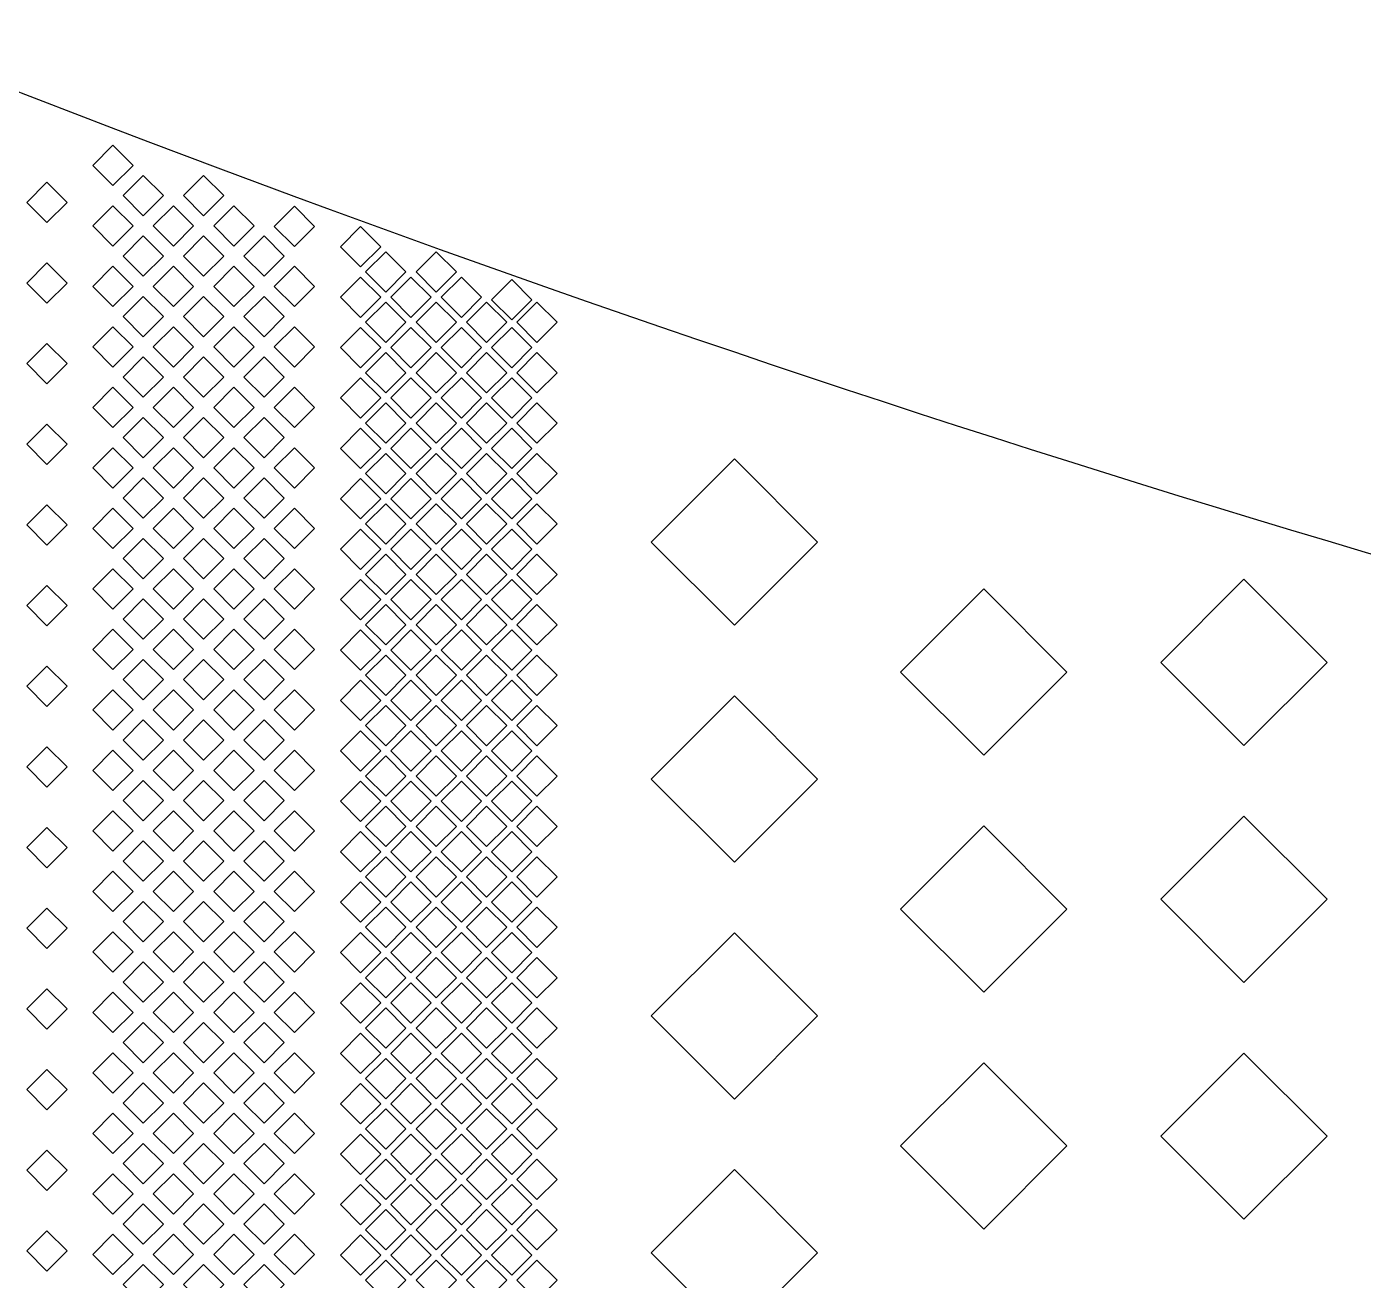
# Model space of a CAD drawing. Extents: x -351702 to -45035, y -35391 to 217623.
# Drawn here: x -253643 to -251768, y 44048 to 45807 of the extents above; entities that cross this region are included whole.
import ezdxf

# ---------------------------------------------------------------- set-up
doc = ezdxf.new("R2010")
doc.units = 13
doc.layers.add('Control', color=80, linetype='Continuous')

msp = doc.modelspace()

# ---------------------------------------------------------------- linework, layer by layer
at = {"layer": 'Control'}
msp.add_lwpolyline([(-253728.556, 45744.028, 0.07253136), (-246943.729, 44162.472), (-246943.729, 44007.379, 0.06766406), (-253728.329, 42437.686)], format="xyb", dxfattribs=at)
for points in [[(-253522.056, 45583.722), (-253493.771, 45612.006), (-253522.056, 45640.29), (-253550.34, 45612.006)], [(-253479.702, 45541.467), (-253451.417, 45569.751), (-253479.702, 45598.036), (-253507.986, 45569.751)], [(-253394.848, 45541.467), (-253366.564, 45569.751), (-253394.848, 45598.036), (-253423.133, 45569.751)], [(-253614.708, 45531.96), (-253586.424, 45560.245), (-253614.708, 45588.529), (-253642.993, 45560.245)], [(-253522.056, 45498.868), (-253493.771, 45527.153), (-253522.056, 45555.437), (-253550.34, 45527.153)], [(-253437.202, 45498.868), (-253408.918, 45527.153), (-253437.202, 45555.437), (-253465.487, 45527.153)], [(-253352.349, 45498.868), (-253324.065, 45527.153), (-253352.349, 45555.437), (-253380.633, 45527.153)], [(-253267.496, 45498.171), (-253239.211, 45526.455), (-253267.496, 45554.74), (-253295.78, 45526.455)], [(-253174.7, 45469.664), (-253146.415, 45497.948), (-253174.7, 45526.232), (-253202.984, 45497.948)], [(-253479.702, 45456.614), (-253451.417, 45484.898), (-253479.702, 45513.182), (-253507.986, 45484.898)], [(-253394.848, 45456.614), (-253366.564, 45484.898), (-253394.848, 45513.182), (-253423.133, 45484.898)], [(-253309.995, 45456.614), (-253281.711, 45484.898), (-253309.995, 45513.182), (-253338.279, 45484.898)], [(-253139.261, 45434.417), (-253110.977, 45462.701), (-253139.261, 45490.985), (-253167.545, 45462.701)], [(-253068.551, 45434.417), (-253040.267, 45462.701), (-253068.551, 45490.985), (-253096.835, 45462.701)], [(-253614.708, 45418.823), (-253586.424, 45447.108), (-253614.708, 45475.392), (-253642.993, 45447.108)], [(-253522.056, 45414.015), (-253493.771, 45442.299), (-253522.056, 45470.584), (-253550.34, 45442.299)], [(-253437.202, 45414.015), (-253408.918, 45442.299), (-253437.202, 45470.584), (-253465.487, 45442.299)], [(-253352.349, 45414.015), (-253324.065, 45442.299), (-253352.349, 45470.584), (-253380.633, 45442.299)], [(-253267.496, 45414.015), (-253239.211, 45442.299), (-253267.496, 45470.584), (-253295.78, 45442.299)], [(-253174.7, 45398.954), (-253146.415, 45427.238), (-253174.7, 45455.522), (-253202.984, 45427.238)], [(-253103.99, 45398.954), (-253075.705, 45427.238), (-253103.99, 45455.522), (-253132.274, 45427.238)], [(-253033.28, 45398.954), (-253004.995, 45427.238), (-253033.28, 45455.522), (-253061.564, 45427.238)], [(-252962.57, 45395.433), (-252934.285, 45423.718), (-252962.57, 45452.002), (-252990.854, 45423.718)], [(-253479.702, 45371.761), (-253451.417, 45400.045), (-253479.702, 45428.329), (-253507.986, 45400.045)], [(-253394.848, 45371.761), (-253366.564, 45400.045), (-253394.848, 45428.329), (-253423.133, 45400.045)], [(-253309.995, 45371.761), (-253281.711, 45400.045), (-253309.995, 45428.329), (-253338.279, 45400.045)], [(-253139.261, 45363.707), (-253110.977, 45391.991), (-253139.261, 45420.275), (-253167.545, 45391.991)], [(-253068.551, 45363.707), (-253040.267, 45391.991), (-253068.551, 45420.275), (-253096.835, 45391.991)], [(-252997.841, 45363.707), (-252969.557, 45391.991), (-252997.841, 45420.275), (-253026.125, 45391.991)], [(-252927.131, 45363.707), (-252898.847, 45391.991), (-252927.131, 45420.275), (-252955.415, 45391.991)], [(-253522.056, 45329.162), (-253493.771, 45357.446), (-253522.056, 45385.73), (-253550.34, 45357.446)], [(-253437.202, 45329.162), (-253408.918, 45357.446), (-253437.202, 45385.73), (-253465.487, 45357.446)], [(-253352.349, 45329.162), (-253324.065, 45357.446), (-253352.349, 45385.73), (-253380.633, 45357.446)], [(-253267.496, 45329.162), (-253239.211, 45357.446), (-253267.496, 45385.73), (-253295.78, 45357.446)], [(-253174.7, 45328.244), (-253146.415, 45356.528), (-253174.7, 45384.812), (-253202.984, 45356.528)], [(-253103.99, 45328.244), (-253075.705, 45356.528), (-253103.99, 45384.812), (-253132.274, 45356.528)], [(-253033.28, 45328.244), (-253004.995, 45356.528), (-253033.28, 45384.812), (-253061.564, 45356.528)], [(-252962.57, 45328.244), (-252934.285, 45356.528), (-252962.57, 45384.812), (-252990.854, 45356.528)], [(-253614.708, 45305.686), (-253586.424, 45333.97), (-253614.708, 45362.255), (-253642.993, 45333.97)], [(-253139.261, 45292.997), (-253110.977, 45321.281), (-253139.261, 45349.565), (-253167.545, 45321.281)], [(-253068.551, 45292.997), (-253040.267, 45321.281), (-253068.551, 45349.565), (-253096.835, 45321.281)], [(-252997.841, 45292.997), (-252969.557, 45321.281), (-252997.841, 45349.565), (-253026.125, 45321.281)], [(-252927.131, 45292.997), (-252898.847, 45321.281), (-252927.131, 45349.565), (-252955.415, 45321.281)], [(-253479.702, 45286.907), (-253451.417, 45315.191), (-253479.702, 45343.476), (-253507.986, 45315.191)], [(-253394.848, 45286.907), (-253366.564, 45315.191), (-253394.848, 45343.476), (-253423.133, 45315.191)], [(-253309.995, 45286.907), (-253281.711, 45315.191), (-253309.995, 45343.476), (-253338.279, 45315.191)], [(-253174.7, 45257.534), (-253146.415, 45285.818), (-253174.7, 45314.102), (-253202.984, 45285.818)], [(-253103.99, 45257.534), (-253075.705, 45285.818), (-253103.99, 45314.102), (-253132.274, 45285.818)], [(-253033.28, 45257.534), (-253004.995, 45285.818), (-253033.28, 45314.102), (-253061.564, 45285.818)], [(-252962.57, 45257.534), (-252934.285, 45285.818), (-252962.57, 45314.102), (-252990.854, 45285.818)], [(-253522.056, 45244.308), (-253493.771, 45272.593), (-253522.056, 45300.877), (-253550.34, 45272.593)], [(-253437.202, 45244.308), (-253408.918, 45272.593), (-253437.202, 45300.877), (-253465.487, 45272.593)], [(-253352.349, 45244.308), (-253324.065, 45272.593), (-253352.349, 45300.877), (-253380.633, 45272.593)], [(-253267.496, 45244.308), (-253239.211, 45272.593), (-253267.496, 45300.877), (-253295.78, 45272.593)], [(-253139.261, 45222.287), (-253110.977, 45250.571), (-253139.261, 45278.855), (-253167.545, 45250.571)], [(-253068.551, 45222.287), (-253040.267, 45250.571), (-253068.551, 45278.855), (-253096.835, 45250.571)], [(-252997.841, 45222.287), (-252969.557, 45250.571), (-252997.841, 45278.855), (-253026.125, 45250.571)], [(-252927.131, 45222.287), (-252898.847, 45250.571), (-252927.131, 45278.855), (-252955.415, 45250.571)], [(-253479.702, 45202.054), (-253451.417, 45230.338), (-253479.702, 45258.622), (-253507.986, 45230.338)], [(-253394.848, 45202.054), (-253366.564, 45230.338), (-253394.848, 45258.622), (-253423.133, 45230.338)], [(-253309.995, 45202.054), (-253281.711, 45230.338), (-253309.995, 45258.622), (-253338.279, 45230.338)], [(-253614.708, 45192.549), (-253586.424, 45220.833), (-253614.708, 45249.118), (-253642.993, 45220.833)], [(-253174.7, 45186.824), (-253146.415, 45215.108), (-253174.7, 45243.392), (-253202.984, 45215.108)], [(-253103.99, 45186.824), (-253075.705, 45215.108), (-253103.99, 45243.392), (-253132.274, 45215.108)], [(-253033.28, 45186.824), (-253004.995, 45215.108), (-253033.28, 45243.392), (-253061.564, 45215.108)], [(-252962.57, 45186.824), (-252934.285, 45215.108), (-252962.57, 45243.392), (-252990.854, 45215.108)], [(-253522.056, 45159.455), (-253493.771, 45187.739), (-253522.056, 45216.024), (-253550.34, 45187.739)], [(-253437.202, 45159.455), (-253408.918, 45187.739), (-253437.202, 45216.024), (-253465.487, 45187.739)], [(-253352.349, 45159.455), (-253324.065, 45187.739), (-253352.349, 45216.024), (-253380.633, 45187.739)], [(-253267.496, 45159.455), (-253239.211, 45187.739), (-253267.496, 45216.024), (-253295.78, 45187.739)], [(-253139.261, 45151.577), (-253110.977, 45179.861), (-253139.261, 45208.145), (-253167.545, 45179.861)], [(-253068.551, 45151.577), (-253040.267, 45179.861), (-253068.551, 45208.145), (-253096.835, 45179.861)], [(-252997.841, 45151.577), (-252969.557, 45179.861), (-252997.841, 45208.145), (-253026.125, 45179.861)], [(-252927.131, 45151.577), (-252898.847, 45179.861), (-252927.131, 45208.145), (-252955.415, 45179.861)], [(-252650.189, 45200.26), (-252766.832, 45083.617), (-252650.189, 44966.973), (-252533.545, 45083.617)], [(-253479.702, 45117.201), (-253451.417, 45145.485), (-253479.702, 45173.769), (-253507.986, 45145.485)], [(-253394.848, 45117.201), (-253366.564, 45145.485), (-253394.848, 45173.769), (-253423.133, 45145.485)], [(-253309.995, 45117.201), (-253281.711, 45145.485), (-253309.995, 45173.769), (-253338.279, 45145.485)], [(-253174.7, 45116.114), (-253146.415, 45144.398), (-253174.7, 45172.682), (-253202.984, 45144.398)], [(-253103.99, 45116.114), (-253075.705, 45144.398), (-253103.99, 45172.682), (-253132.274, 45144.398)], [(-253033.28, 45116.114), (-253004.995, 45144.398), (-253033.28, 45172.682), (-253061.564, 45144.398)], [(-252962.57, 45116.114), (-252934.285, 45144.398), (-252962.57, 45172.682), (-252990.854, 45144.398)], [(-253614.708, 45079.412), (-253586.424, 45107.696), (-253614.708, 45135.981), (-253642.993, 45107.696)], [(-253522.056, 45074.602), (-253493.771, 45102.886), (-253522.056, 45131.17), (-253550.34, 45102.886)], [(-253437.202, 45074.602), (-253408.918, 45102.886), (-253437.202, 45131.17), (-253465.487, 45102.886)], [(-253352.349, 45074.602), (-253324.065, 45102.886), (-253352.349, 45131.17), (-253380.633, 45102.886)], [(-253267.496, 45074.602), (-253239.211, 45102.886), (-253267.496, 45131.17), (-253295.78, 45102.886)], [(-253139.261, 45080.867), (-253110.977, 45109.151), (-253139.261, 45137.435), (-253167.545, 45109.151)], [(-253068.551, 45080.867), (-253040.267, 45109.151), (-253068.551, 45137.435), (-253096.835, 45109.151)], [(-252997.841, 45080.867), (-252969.557, 45109.151), (-252997.841, 45137.435), (-253026.125, 45109.151)], [(-252927.131, 45080.867), (-252898.847, 45109.151), (-252927.131, 45137.435), (-252955.415, 45109.151)], [(-253174.7, 45045.404), (-253146.415, 45073.688), (-253174.7, 45101.972), (-253202.984, 45073.688)], [(-253103.99, 45045.404), (-253075.705, 45073.688), (-253103.99, 45101.972), (-253132.274, 45073.688)], [(-253033.28, 45045.404), (-253004.995, 45073.688), (-253033.28, 45101.972), (-253061.564, 45073.688)], [(-252962.57, 45045.404), (-252934.285, 45073.688), (-252962.57, 45101.972), (-252990.854, 45073.688)], [(-253479.702, 45032.347), (-253451.417, 45060.631), (-253479.702, 45088.916), (-253507.986, 45060.631)], [(-253394.848, 45032.347), (-253366.564, 45060.631), (-253394.848, 45088.916), (-253423.133, 45060.631)], [(-253309.995, 45032.347), (-253281.711, 45060.631), (-253309.995, 45088.916), (-253338.279, 45060.631)], [(-253139.261, 45010.157), (-253110.977, 45038.441), (-253139.261, 45066.725), (-253167.545, 45038.441)], [(-253068.551, 45010.157), (-253040.267, 45038.441), (-253068.551, 45066.725), (-253096.835, 45038.441)], [(-252997.841, 45010.157), (-252969.557, 45038.441), (-252997.841, 45066.725), (-253026.125, 45038.441)], [(-252927.131, 45010.157), (-252898.847, 45038.441), (-252927.131, 45066.725), (-252955.415, 45038.441)], [(-253522.056, 44989.748), (-253493.771, 45018.033), (-253522.056, 45046.317), (-253550.34, 45018.033)], [(-253437.202, 44989.748), (-253408.918, 45018.033), (-253437.202, 45046.317), (-253465.487, 45018.033)], [(-253352.349, 44989.748), (-253324.065, 45018.033), (-253352.349, 45046.317), (-253380.633, 45018.033)], [(-253267.496, 44989.748), (-253239.211, 45018.033), (-253267.496, 45046.317), (-253295.78, 45018.033)], [(-253174.7, 44974.694), (-253146.415, 45002.978), (-253174.7, 45031.262), (-253202.984, 45002.978)], [(-253103.99, 44974.694), (-253075.705, 45002.978), (-253103.99, 45031.262), (-253132.274, 45002.978)], [(-253033.28, 44974.694), (-253004.995, 45002.978), (-253033.28, 45031.262), (-253061.564, 45002.978)], [(-252962.57, 44974.694), (-252934.285, 45002.978), (-252962.57, 45031.262), (-252990.854, 45002.978)], [(-251935.141, 45031.574), (-252051.784, 44914.93), (-251935.141, 44798.287), (-251818.497, 44914.93)], [(-253614.708, 44966.275), (-253586.424, 44994.559), (-253614.708, 45022.843), (-253642.993, 44994.559)], [(-252300.258, 45017.939), (-252416.902, 44901.296), (-252300.258, 44784.652), (-252183.615, 44901.296)], [(-253479.702, 44947.494), (-253451.417, 44975.778), (-253479.702, 45004.062), (-253507.986, 44975.778)], [(-253394.848, 44947.494), (-253366.564, 44975.778), (-253394.848, 45004.062), (-253423.133, 44975.778)], [(-253309.995, 44947.494), (-253281.711, 44975.778), (-253309.995, 45004.062), (-253338.279, 44975.778)], [(-253139.261, 44939.447), (-253110.977, 44967.731), (-253139.261, 44996.015), (-253167.545, 44967.731)], [(-253068.551, 44939.447), (-253040.267, 44967.731), (-253068.551, 44996.015), (-253096.835, 44967.731)], [(-252997.841, 44939.447), (-252969.557, 44967.731), (-252997.841, 44996.015), (-253026.125, 44967.731)], [(-252927.131, 44939.447), (-252898.847, 44967.731), (-252927.131, 44996.015), (-252955.415, 44967.731)], [(-253522.056, 44904.895), (-253493.771, 44933.179), (-253522.056, 44961.464), (-253550.34, 44933.179)], [(-253437.202, 44904.895), (-253408.918, 44933.179), (-253437.202, 44961.464), (-253465.487, 44933.179)], [(-253352.349, 44904.895), (-253324.065, 44933.179), (-253352.349, 44961.464), (-253380.633, 44933.179)], [(-253267.496, 44904.895), (-253239.211, 44933.179), (-253267.496, 44961.464), (-253295.78, 44933.179)], [(-253174.7, 44903.984), (-253146.415, 44932.268), (-253174.7, 44960.552), (-253202.984, 44932.268)], [(-253103.99, 44903.984), (-253075.705, 44932.268), (-253103.99, 44960.552), (-253132.274, 44932.268)], [(-253033.28, 44903.984), (-253004.995, 44932.268), (-253033.28, 44960.552), (-253061.564, 44932.268)], [(-252962.57, 44903.984), (-252934.285, 44932.268), (-252962.57, 44960.552), (-252990.854, 44932.268)], [(-253479.702, 44862.641), (-253451.417, 44890.925), (-253479.702, 44919.209), (-253507.986, 44890.925)], [(-253394.848, 44862.641), (-253366.564, 44890.925), (-253394.848, 44919.209), (-253423.133, 44890.925)], [(-253309.995, 44862.641), (-253281.711, 44890.925), (-253309.995, 44919.209), (-253338.279, 44890.925)], [(-253139.261, 44868.737), (-253110.977, 44897.021), (-253139.261, 44925.305), (-253167.545, 44897.021)], [(-253068.551, 44868.737), (-253040.267, 44897.021), (-253068.551, 44925.305), (-253096.835, 44897.021)], [(-252997.841, 44868.737), (-252969.557, 44897.021), (-252997.841, 44925.305), (-253026.125, 44897.021)], [(-252927.131, 44868.737), (-252898.847, 44897.021), (-252927.131, 44925.305), (-252955.415, 44897.021)], [(-253614.708, 44853.138), (-253586.424, 44881.422), (-253614.708, 44909.706), (-253642.993, 44881.422)], [(-253522.056, 44820.042), (-253493.771, 44848.326), (-253522.056, 44876.61), (-253550.34, 44848.326)], [(-253437.202, 44820.042), (-253408.918, 44848.326), (-253437.202, 44876.61), (-253465.487, 44848.326)], [(-253352.349, 44820.042), (-253324.065, 44848.326), (-253352.349, 44876.61), (-253380.633, 44848.326)], [(-253267.496, 44820.042), (-253239.211, 44848.326), (-253267.496, 44876.61), (-253295.78, 44848.326)], [(-253174.7, 44833.274), (-253146.415, 44861.558), (-253174.7, 44889.842), (-253202.984, 44861.558)], [(-253103.99, 44833.274), (-253075.705, 44861.558), (-253103.99, 44889.842), (-253132.274, 44861.558)], [(-253033.28, 44833.274), (-253004.995, 44861.558), (-253033.28, 44889.842), (-253061.564, 44861.558)], [(-252962.57, 44833.274), (-252934.285, 44861.558), (-252962.57, 44889.842), (-252990.854, 44861.558)], [(-252650.189, 44868.041), (-252766.832, 44751.398), (-252650.189, 44634.754), (-252533.545, 44751.398)], [(-253139.261, 44798.027), (-253110.977, 44826.311), (-253139.261, 44854.595), (-253167.545, 44826.311)], [(-253068.551, 44798.027), (-253040.267, 44826.311), (-253068.551, 44854.595), (-253096.835, 44826.311)], [(-252997.841, 44798.027), (-252969.557, 44826.311), (-252997.841, 44854.595), (-253026.125, 44826.311)], [(-252927.131, 44798.027), (-252898.847, 44826.311), (-252927.131, 44854.595), (-252955.415, 44826.311)], [(-253479.702, 44777.787), (-253451.417, 44806.071), (-253479.702, 44834.356), (-253507.986, 44806.071)], [(-253394.848, 44777.787), (-253366.564, 44806.071), (-253394.848, 44834.356), (-253423.133, 44806.071)], [(-253309.995, 44777.787), (-253281.711, 44806.071), (-253309.995, 44834.356), (-253338.279, 44806.071)], [(-253174.7, 44762.564), (-253146.415, 44790.848), (-253174.7, 44819.132), (-253202.984, 44790.848)], [(-253103.99, 44762.564), (-253075.705, 44790.848), (-253103.99, 44819.132), (-253132.274, 44790.848)], [(-253033.28, 44762.564), (-253004.995, 44790.848), (-253033.28, 44819.132), (-253061.564, 44790.848)], [(-252962.57, 44762.564), (-252934.285, 44790.848), (-252962.57, 44819.132), (-252990.854, 44790.848)], [(-253614.708, 44740.001), (-253586.424, 44768.285), (-253614.708, 44796.569), (-253642.993, 44768.285)], [(-253522.056, 44735.188), (-253493.771, 44763.473), (-253522.056, 44791.757), (-253550.34, 44763.473)], [(-253437.202, 44735.188), (-253408.918, 44763.473), (-253437.202, 44791.757), (-253465.487, 44763.473)], [(-253352.349, 44735.188), (-253324.065, 44763.473), (-253352.349, 44791.757), (-253380.633, 44763.473)], [(-253267.496, 44735.188), (-253239.211, 44763.473), (-253267.496, 44791.757), (-253295.78, 44763.473)], [(-253139.261, 44727.317), (-253110.977, 44755.601), (-253139.261, 44783.885), (-253167.545, 44755.601)], [(-253068.551, 44727.317), (-253040.267, 44755.601), (-253068.551, 44783.885), (-253096.835, 44755.601)], [(-252997.841, 44727.317), (-252969.557, 44755.601), (-252997.841, 44783.885), (-253026.125, 44755.601)], [(-252927.131, 44727.317), (-252898.847, 44755.601), (-252927.131, 44783.885), (-252955.415, 44755.601)], [(-253479.702, 44692.934), (-253451.417, 44721.218), (-253479.702, 44749.502), (-253507.986, 44721.218)], [(-253394.848, 44692.934), (-253366.564, 44721.218), (-253394.848, 44749.502), (-253423.133, 44721.218)], [(-253309.995, 44692.934), (-253281.711, 44721.218), (-253309.995, 44749.502), (-253338.279, 44721.218)], [(-253174.7, 44691.854), (-253146.415, 44720.138), (-253174.7, 44748.422), (-253202.984, 44720.138)], [(-253103.99, 44691.854), (-253075.705, 44720.138), (-253103.99, 44748.422), (-253132.274, 44720.138)], [(-253033.28, 44691.854), (-253004.995, 44720.138), (-253033.28, 44748.422), (-253061.564, 44720.138)], [(-252962.57, 44691.854), (-252934.285, 44720.138), (-252962.57, 44748.422), (-252990.854, 44720.138)], [(-253139.261, 44656.607), (-253110.977, 44684.891), (-253139.261, 44713.175), (-253167.545, 44684.891)], [(-253068.551, 44656.607), (-253040.267, 44684.891), (-253068.551, 44713.175), (-253096.835, 44684.891)], [(-252997.841, 44656.607), (-252969.557, 44684.891), (-252997.841, 44713.175), (-253026.125, 44684.891)], [(-252927.131, 44656.607), (-252898.847, 44684.891), (-252927.131, 44713.175), (-252955.415, 44684.891)], [(-253522.056, 44650.335), (-253493.771, 44678.619), (-253522.056, 44706.904), (-253550.34, 44678.619)], [(-253437.202, 44650.335), (-253408.918, 44678.619), (-253437.202, 44706.904), (-253465.487, 44678.619)], [(-253352.349, 44650.335), (-253324.065, 44678.619), (-253352.349, 44706.904), (-253380.633, 44678.619)], [(-253267.496, 44650.335), (-253239.211, 44678.619), (-253267.496, 44706.904), (-253295.78, 44678.619)], [(-251935.141, 44699.355), (-252051.784, 44582.711), (-251935.141, 44466.068), (-251818.497, 44582.711)], [(-253614.708, 44626.864), (-253586.424, 44655.148), (-253614.708, 44683.432), (-253642.993, 44655.148)], [(-253174.7, 44621.144), (-253146.415, 44649.428), (-253174.7, 44677.712), (-253202.984, 44649.428)], [(-253103.99, 44621.144), (-253075.705, 44649.428), (-253103.99, 44677.712), (-253132.274, 44649.428)], [(-253033.28, 44621.144), (-253004.995, 44649.428), (-253033.28, 44677.712), (-253061.564, 44649.428)], [(-252962.57, 44621.144), (-252934.285, 44649.428), (-252962.57, 44677.712), (-252990.854, 44649.428)], [(-252300.258, 44685.72), (-252416.902, 44569.077), (-252300.258, 44452.433), (-252183.615, 44569.077)], [(-253479.702, 44608.081), (-253451.417, 44636.365), (-253479.702, 44664.649), (-253507.986, 44636.365)], [(-253394.848, 44608.081), (-253366.564, 44636.365), (-253394.848, 44664.649), (-253423.133, 44636.365)], [(-253309.995, 44608.081), (-253281.711, 44636.365), (-253309.995, 44664.649), (-253338.279, 44636.365)], [(-253139.261, 44585.897), (-253110.977, 44614.181), (-253139.261, 44642.465), (-253167.545, 44614.181)], [(-253068.551, 44585.897), (-253040.267, 44614.181), (-253068.551, 44642.465), (-253096.835, 44614.181)], [(-252997.841, 44585.897), (-252969.557, 44614.181), (-252997.841, 44642.465), (-253026.125, 44614.181)], [(-252927.131, 44585.897), (-252898.847, 44614.181), (-252927.131, 44642.465), (-252955.415, 44614.181)], [(-253522.056, 44565.482), (-253493.771, 44593.766), (-253522.056, 44622.05), (-253550.34, 44593.766)], [(-253437.202, 44565.482), (-253408.918, 44593.766), (-253437.202, 44622.05), (-253465.487, 44593.766)], [(-253352.349, 44565.482), (-253324.065, 44593.766), (-253352.349, 44622.05), (-253380.633, 44593.766)], [(-253267.496, 44565.482), (-253239.211, 44593.766), (-253267.496, 44622.05), (-253295.78, 44593.766)], [(-253174.7, 44550.434), (-253146.415, 44578.718), (-253174.7, 44607.002), (-253202.984, 44578.718)], [(-253103.99, 44550.434), (-253075.705, 44578.718), (-253103.99, 44607.002), (-253132.274, 44578.718)], [(-253033.28, 44550.434), (-253004.995, 44578.718), (-253033.28, 44607.002), (-253061.564, 44578.718)], [(-252962.57, 44550.434), (-252934.285, 44578.718), (-252962.57, 44607.002), (-252990.854, 44578.718)], [(-253479.702, 44523.227), (-253451.417, 44551.511), (-253479.702, 44579.796), (-253507.986, 44551.511)], [(-253394.848, 44523.227), (-253366.564, 44551.511), (-253394.848, 44579.796), (-253423.133, 44551.511)], [(-253309.995, 44523.227), (-253281.711, 44551.511), (-253309.995, 44579.796), (-253338.279, 44551.511)], [(-253614.708, 44513.727), (-253586.424, 44542.011), (-253614.708, 44570.295), (-253642.993, 44542.011)], [(-253139.261, 44515.187), (-253110.977, 44543.471), (-253139.261, 44571.755), (-253167.545, 44543.471)], [(-253068.551, 44515.187), (-253040.267, 44543.471), (-253068.551, 44571.755), (-253096.835, 44543.471)], [(-252997.841, 44515.187), (-252969.557, 44543.471), (-252997.841, 44571.755), (-253026.125, 44543.471)], [(-252927.131, 44515.187), (-252898.847, 44543.471), (-252927.131, 44571.755), (-252955.415, 44543.471)], [(-253522.056, 44480.628), (-253493.771, 44508.913), (-253522.056, 44537.197), (-253550.34, 44508.913)], [(-253437.202, 44480.628), (-253408.918, 44508.913), (-253437.202, 44537.197), (-253465.487, 44508.913)], [(-253352.349, 44480.628), (-253324.065, 44508.913), (-253352.349, 44537.197), (-253380.633, 44508.913)], [(-253267.496, 44480.628), (-253239.211, 44508.913), (-253267.496, 44537.197), (-253295.78, 44508.913)], [(-253174.7, 44479.724), (-253146.415, 44508.008), (-253174.7, 44536.292), (-253202.984, 44508.008)], [(-253103.99, 44479.724), (-253075.705, 44508.008), (-253103.99, 44536.292), (-253132.274, 44508.008)], [(-253033.28, 44479.724), (-253004.995, 44508.008), (-253033.28, 44536.292), (-253061.564, 44508.008)], [(-252962.57, 44479.724), (-252934.285, 44508.008), (-252962.57, 44536.292), (-252990.854, 44508.008)], [(-252650.189, 44535.822), (-252766.832, 44419.179), (-252650.189, 44302.536), (-252533.545, 44419.179)], [(-253479.702, 44438.374), (-253451.417, 44466.658), (-253479.702, 44494.942), (-253507.986, 44466.658)], [(-253394.848, 44438.374), (-253366.564, 44466.658), (-253394.848, 44494.942), (-253423.133, 44466.658)], [(-253309.995, 44438.374), (-253281.711, 44466.658), (-253309.995, 44494.942), (-253338.279, 44466.658)], [(-253139.261, 44444.477), (-253110.977, 44472.761), (-253139.261, 44501.045), (-253167.545, 44472.761)], [(-253068.551, 44444.477), (-253040.267, 44472.761), (-253068.551, 44501.045), (-253096.835, 44472.761)], [(-252997.841, 44444.477), (-252969.557, 44472.761), (-252997.841, 44501.045), (-253026.125, 44472.761)], [(-252927.131, 44444.477), (-252898.847, 44472.761), (-252927.131, 44501.045), (-252955.415, 44472.761)], [(-253174.7, 44409.014), (-253146.415, 44437.298), (-253174.7, 44465.582), (-253202.984, 44437.298)], [(-253103.99, 44409.014), (-253075.705, 44437.298), (-253103.99, 44465.582), (-253132.274, 44437.298)], [(-253033.28, 44409.014), (-253004.995, 44437.298), (-253033.28, 44465.582), (-253061.564, 44437.298)], [(-252962.57, 44409.014), (-252934.285, 44437.298), (-252962.57, 44465.582), (-252990.854, 44437.298)], [(-253614.708, 44400.59), (-253586.424, 44428.874), (-253614.708, 44457.158), (-253642.993, 44428.874)], [(-253522.056, 44395.775), (-253493.771, 44424.059), (-253522.056, 44452.344), (-253550.34, 44424.059)], [(-253437.202, 44395.775), (-253408.918, 44424.059), (-253437.202, 44452.344), (-253465.487, 44424.059)], [(-253352.349, 44395.775), (-253324.065, 44424.059), (-253352.349, 44452.344), (-253380.633, 44424.059)], [(-253267.496, 44395.775), (-253239.211, 44424.059), (-253267.496, 44452.344), (-253295.78, 44424.059)], [(-253139.261, 44373.767), (-253110.977, 44402.051), (-253139.261, 44430.335), (-253167.545, 44402.051)], [(-253068.551, 44373.767), (-253040.267, 44402.051), (-253068.551, 44430.335), (-253096.835, 44402.051)], [(-252997.841, 44373.767), (-252969.557, 44402.051), (-252997.841, 44430.335), (-253026.125, 44402.051)], [(-252927.131, 44373.767), (-252898.847, 44402.051), (-252927.131, 44430.335), (-252955.415, 44402.051)], [(-253479.702, 44353.521), (-253451.417, 44381.805), (-253479.702, 44410.089), (-253507.986, 44381.805)], [(-253394.848, 44353.521), (-253366.564, 44381.805), (-253394.848, 44410.089), (-253423.133, 44381.805)], [(-253309.995, 44353.521), (-253281.711, 44381.805), (-253309.995, 44410.089), (-253338.279, 44381.805)], [(-253174.7, 44338.304), (-253146.415, 44366.588), (-253174.7, 44394.872), (-253202.984, 44366.588)], [(-253103.99, 44338.304), (-253075.705, 44366.588), (-253103.99, 44394.872), (-253132.274, 44366.588)], [(-253033.28, 44338.304), (-253004.995, 44366.588), (-253033.28, 44394.872), (-253061.564, 44366.588)], [(-252962.57, 44338.304), (-252934.285, 44366.588), (-252962.57, 44394.872), (-252990.854, 44366.588)], [(-253522.056, 44310.922), (-253493.771, 44339.206), (-253522.056, 44367.49), (-253550.34, 44339.206)], [(-253437.202, 44310.922), (-253408.918, 44339.206), (-253437.202, 44367.49), (-253465.487, 44339.206)], [(-253352.349, 44310.922), (-253324.065, 44339.206), (-253352.349, 44367.49), (-253380.633, 44339.206)], [(-253267.496, 44310.922), (-253239.211, 44339.206), (-253267.496, 44367.49), (-253295.78, 44339.206)], [(-253139.261, 44303.057), (-253110.977, 44331.341), (-253139.261, 44359.625), (-253167.545, 44331.341)], [(-253068.551, 44303.057), (-253040.267, 44331.341), (-253068.551, 44359.625), (-253096.835, 44331.341)], [(-252997.841, 44303.057), (-252969.557, 44331.341), (-252997.841, 44359.625), (-253026.125, 44331.341)], [(-252927.131, 44303.057), (-252898.847, 44331.341), (-252927.131, 44359.625), (-252955.415, 44331.341)], [(-252300.258, 44353.501), (-252416.902, 44236.858), (-252300.258, 44120.214), (-252183.615, 44236.858)], [(-251935.141, 44367.136), (-252051.784, 44250.492), (-251935.141, 44133.849), (-251818.497, 44250.492)], [(-253614.708, 44287.452), (-253586.424, 44315.737), (-253614.708, 44344.021), (-253642.993, 44315.737)], [(-253479.702, 44268.667), (-253451.417, 44296.951), (-253479.702, 44325.236), (-253507.986, 44296.951)], [(-253394.848, 44268.667), (-253366.564, 44296.951), (-253394.848, 44325.236), (-253423.133, 44296.951)], [(-253309.995, 44268.667), (-253281.711, 44296.951), (-253309.995, 44325.236), (-253338.279, 44296.951)], [(-253174.7, 44267.594), (-253146.415, 44295.878), (-253174.7, 44324.162), (-253202.984, 44295.878)], [(-253103.99, 44267.594), (-253075.705, 44295.878), (-253103.99, 44324.162), (-253132.274, 44295.878)], [(-253033.28, 44267.594), (-253004.995, 44295.878), (-253033.28, 44324.162), (-253061.564, 44295.878)], [(-252962.57, 44267.594), (-252934.285, 44295.878), (-252962.57, 44324.162), (-252990.854, 44295.878)], [(-253522.056, 44226.068), (-253493.771, 44254.353), (-253522.056, 44282.637), (-253550.34, 44254.353)], [(-253437.202, 44226.068), (-253408.918, 44254.353), (-253437.202, 44282.637), (-253465.487, 44254.353)], [(-253352.349, 44226.068), (-253324.065, 44254.353), (-253352.349, 44282.637), (-253380.633, 44254.353)], [(-253267.496, 44226.068), (-253239.211, 44254.353), (-253267.496, 44282.637), (-253295.78, 44254.353)], [(-253139.261, 44232.347), (-253110.977, 44260.631), (-253139.261, 44288.915), (-253167.545, 44260.631)], [(-253068.551, 44232.347), (-253040.267, 44260.631), (-253068.551, 44288.915), (-253096.835, 44260.631)], [(-252997.841, 44232.347), (-252969.557, 44260.631), (-252997.841, 44288.915), (-253026.125, 44260.631)], [(-252927.131, 44232.347), (-252898.847, 44260.631), (-252927.131, 44288.915), (-252955.415, 44260.631)], [(-253479.702, 44183.814), (-253451.417, 44212.098), (-253479.702, 44240.382), (-253507.986, 44212.098)], [(-253394.848, 44183.814), (-253366.564, 44212.098), (-253394.848, 44240.382), (-253423.133, 44212.098)], [(-253309.995, 44183.814), (-253281.711, 44212.098), (-253309.995, 44240.382), (-253338.279, 44212.098)], [(-253174.7, 44196.884), (-253146.415, 44225.168), (-253174.7, 44253.452), (-253202.984, 44225.168)], [(-253103.99, 44196.884), (-253075.705, 44225.168), (-253103.99, 44253.452), (-253132.274, 44225.168)], [(-253033.28, 44196.884), (-253004.995, 44225.168), (-253033.28, 44253.452), (-253061.564, 44225.168)], [(-252962.57, 44196.884), (-252934.285, 44225.168), (-252962.57, 44253.452), (-252990.854, 44225.168)], [(-253614.708, 44174.315), (-253586.424, 44202.6), (-253614.708, 44230.884), (-253642.993, 44202.6)], [(-253139.261, 44161.637), (-253110.977, 44189.921), (-253139.261, 44218.205), (-253167.545, 44189.921)], [(-253068.551, 44161.637), (-253040.267, 44189.921), (-253068.551, 44218.205), (-253096.835, 44189.921)], [(-252997.841, 44161.637), (-252969.557, 44189.921), (-252997.841, 44218.205), (-253026.125, 44189.921)], [(-252927.131, 44161.637), (-252898.847, 44189.921), (-252927.131, 44218.205), (-252955.415, 44189.921)], [(-252650.189, 44203.604), (-252766.832, 44086.96), (-252650.189, 43970.317), (-252533.545, 44086.96)], [(-253522.056, 44141.215), (-253493.771, 44169.499), (-253522.056, 44197.784), (-253550.34, 44169.499)], [(-253437.202, 44141.215), (-253408.918, 44169.499), (-253437.202, 44197.784), (-253465.487, 44169.499)], [(-253352.349, 44141.215), (-253324.065, 44169.499), (-253352.349, 44197.784), (-253380.633, 44169.499)], [(-253267.496, 44141.215), (-253239.211, 44169.499), (-253267.496, 44197.784), (-253295.78, 44169.499)], [(-253174.7, 44126.174), (-253146.415, 44154.458), (-253174.7, 44182.742), (-253202.984, 44154.458)], [(-253103.99, 44126.174), (-253075.705, 44154.458), (-253103.99, 44182.742), (-253132.274, 44154.458)], [(-253033.28, 44126.174), (-253004.995, 44154.458), (-253033.28, 44182.742), (-253061.564, 44154.458)], [(-252962.57, 44126.174), (-252934.285, 44154.458), (-252962.57, 44182.742), (-252990.854, 44154.458)], [(-253479.702, 44098.961), (-253451.417, 44127.245), (-253479.702, 44155.529), (-253507.986, 44127.245)], [(-253394.848, 44098.961), (-253366.564, 44127.245), (-253394.848, 44155.529), (-253423.133, 44127.245)], [(-253309.995, 44098.961), (-253281.711, 44127.245), (-253309.995, 44155.529), (-253338.279, 44127.245)], [(-253139.261, 44090.927), (-253110.977, 44119.211), (-253139.261, 44147.495), (-253167.545, 44119.211)], [(-253068.551, 44090.927), (-253040.267, 44119.211), (-253068.551, 44147.495), (-253096.835, 44119.211)], [(-252997.841, 44090.927), (-252969.557, 44119.211), (-252997.841, 44147.495), (-253026.125, 44119.211)], [(-252927.131, 44090.927), (-252898.847, 44119.211), (-252927.131, 44147.495), (-252955.415, 44119.211)], [(-253614.708, 44061.178), (-253586.424, 44089.463), (-253614.708, 44117.747), (-253642.993, 44089.463)], [(-253522.056, 44056.362), (-253493.771, 44084.646), (-253522.056, 44112.93), (-253550.34, 44084.646)], [(-253437.202, 44056.362), (-253408.918, 44084.646), (-253437.202, 44112.93), (-253465.487, 44084.646)], [(-253352.349, 44056.362), (-253324.065, 44084.646), (-253352.349, 44112.93), (-253380.633, 44084.646)], [(-253267.496, 44056.362), (-253239.211, 44084.646), (-253267.496, 44112.93), (-253295.78, 44084.646)], [(-253174.7, 44055.464), (-253146.415, 44083.748), (-253174.7, 44112.032), (-253202.984, 44083.748)], [(-253103.99, 44055.464), (-253075.705, 44083.748), (-253103.99, 44112.032), (-253132.274, 44083.748)], [(-253033.28, 44055.464), (-253004.995, 44083.748), (-253033.28, 44112.032), (-253061.564, 44083.748)], [(-252962.57, 44055.464), (-252934.285, 44083.748), (-252962.57, 44112.032), (-252990.854, 44083.748)], [(-253479.702, 44014.107), (-253451.417, 44042.391), (-253479.702, 44070.676), (-253507.986, 44042.391)], [(-253394.848, 44014.107), (-253366.564, 44042.391), (-253394.848, 44070.676), (-253423.133, 44042.391)], [(-253309.995, 44014.107), (-253281.711, 44042.391), (-253309.995, 44070.676), (-253338.279, 44042.391)], [(-253139.261, 44020.217), (-253110.977, 44048.501), (-253139.261, 44076.785), (-253167.545, 44048.501)], [(-253068.551, 44020.217), (-253040.267, 44048.501), (-253068.551, 44076.785), (-253096.835, 44048.501)], [(-252997.841, 44020.217), (-252969.557, 44048.501), (-252997.841, 44076.785), (-253026.125, 44048.501)], [(-252927.131, 44020.217), (-252898.847, 44048.501), (-252927.131, 44076.785), (-252955.415, 44048.501)]]:
    msp.add_lwpolyline(points, close=True, dxfattribs=at)
msp.add_circle((-245160.989, 22954.159), 50000, dxfattribs=at)

doc.saveas('drawing.dxf')
